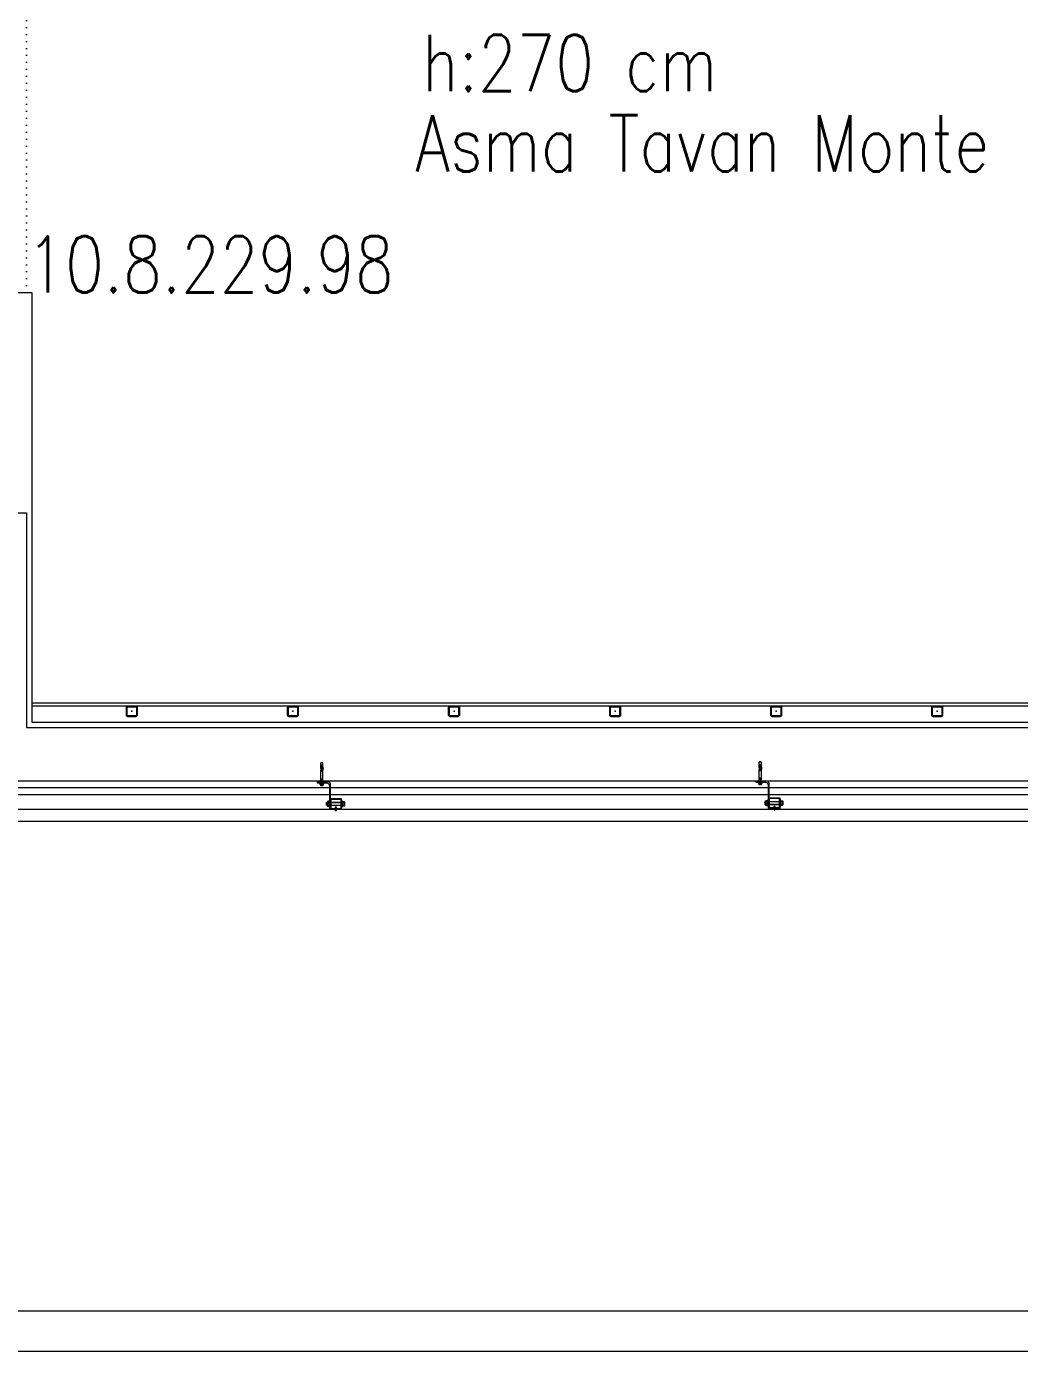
# Model space of a CAD drawing. Extents: x -1286 to 34975, y -230 to 6637.
# Drawn here: x 18480.8 to 18850.7, y 0 to 493.6 of the extents above; entities that cross this region are included whole.
import ezdxf

# ---------------------------------------------------------------- set-up
doc = ezdxf.new("R2010")
doc.units = 0
doc.header["$LTSCALE"] = 20
doc.linetypes.add('DOT2', pattern=[0.125, 0, -0.125])
doc.layers.get('0').update_dxf_attribs({"color": 9, "lineweight": 9})
for name, color, linetype, lineweight in [('00', 9, 'Continuous', 9), ('06D', 9, 'Continuous', 9), ('10', 9, 'Continuous', 9), ('10A', 9, 'Continuous', 9), ('11', 9, 'Continuous', 9), ('14', 9, 'Continuous', 9), ('20', 9, 'DOT2', 9), ('33', 9, 'BATTING', 9), ('40A', 9, 'Continuous', 9), ('E-YAZI', 7, 'Continuous', 30)]:
    doc.layers.add(name, color=color, linetype=linetype, lineweight=lineweight)
doc.styles.add('E-YAZI', font='txttw.shx')
doc.linetypes.add('BATTING', pattern='A,0.0001,-0.1,[134,ltypeshp.shx,S=0.1,R=0,X=-0.1,Y=0],-0.2,[134,ltypeshp.shx,S=0.1,R=180,X=0.1,Y=0],-0.1', length=0.4001)

# ---------------------------------------------------------------- blocks, each defined once
blk = doc.blocks.new('cxvxv')
for p, q in [((-21988.4, 8560.98, 0), (-21988.4, 8560.32, 0)), ((-21988.4, 8560.32, 0), (-21986.64, 8560.32, 0)), ((-21986.86, 8561.07, 0), (-21988.18, 8561.07, 0)), ((-21988.02, 8561.25, 0), (-21987.03, 8561.3, 0)), ((-21988.02, 8561.25, 0), (-21988, 8561.26, 0)), ((-21988, 8561.23, 0), (-21988.02, 8561.25, 0)), ((-21988.02, 8561.13, 0), (-21987.03, 8561.19, 0)), ((-21988.02, 8561.13, 0), (-21988, 8561.14, 0)), ((-21988, 8561.11, 0), (-21988.02, 8561.13, 0)), ((-21988.02, 8560.32, 0), (-21987.02, 8560.32, 0)), ((-21988.02, 8560.28, 0), (-21988.02, 8560.32, 0)), ((-21988.02, 8560.11, 0), (-21988.02, 8555.61, 0)), ((-21988, 8561.3, 0), (-21987.94, 8561.35, 0)), ((-21988, 8561.26, 0), (-21988, 8561.3, 0)), ((-21988, 8561.14, 0), (-21988, 8561.23, 0)), ((-21988, 8561.07, 0), (-21988, 8561.11, 0)), ((-21987.96, 8560.98, 0), (-21987.96, 8560.32, 0)), ((-21987.54, 8561.35, 0), (-21987.94, 8561.35, 0)), ((-21987.7, 8561.05, 0), (-21987.7, 8561.08, 0)), ((-21987.7, 8561.07, 0), (-21987.7, 8561.07, 0)), ((-21987.54, 8561.35, 0), (-21987.1, 8561.35, 0)), ((-21987.03, 8561.3, 0), (-21987.1, 8561.35, 0)), ((-21987.08, 8560.64, 0), (-21987.08, 8560.98, 0)), ((-21987.08, 8560.64, 0), (-21987.08, 8560.32, 0)), ((-21987.06, 8560.32, 0), (-21987.06, 8560.28, 0)), ((-21987.06, 8555.61, 0), (-21987.06, 8560.11, 0)), ((-21987.05, 8561.32, 0), (-21987.03, 8561.3, 0)), ((-21987.03, 8561.3, 0), (-21987.05, 8561.28, 0)), ((-21987.03, 8561.3, 0), (-21987.05, 8561.29, 0)), ((-21987.05, 8561.28, 0), (-21987.05, 8561.2, 0)), ((-21987.05, 8561.2, 0), (-21987.03, 8561.19, 0)), ((-21987.03, 8561.19, 0), (-21987.05, 8561.17, 0)), ((-21987.05, 8561.17, 0), (-21987.05, 8561.08, 0)), ((-21987.05, 8561.08, 0), (-21987.03, 8561.07, 0)), ((-21987.02, 8560.32, 0), (-21987.02, 8560.28, 0)), ((-21987.02, 8555.61, 0), (-21987.02, 8560.11, 0)), ((-21986.64, 8560.32, 0), (-21986.64, 8560.98, 0)), ((-21988.4, 8555.4, 0), (-21986.64, 8555.4, 0)), ((-21988.4, 8554.74, 0), (-21988.4, 8555.4, 0)), ((-21988.02, 8555.44, 0), (-21988.02, 8555.4, 0)), ((-21988.02, 8555.4, 0), (-21987.02, 8555.4, 0)), ((-21987.96, 8554.74, 0), (-21987.96, 8555.4, 0)), ((-21987.08, 8555.08, 0), (-21987.08, 8555.4, 0)), ((-21987.08, 8555.08, 0), (-21987.08, 8554.74, 0)), ((-21987.06, 8555.4, 0), (-21987.06, 8555.44, 0)), ((-21987.02, 8555.4, 0), (-21987.02, 8555.44, 0)), ((-21986.64, 8555.4, 0), (-21986.64, 8554.74, 0)), ((-21986.86, 8554.65, 0), (-21988.17, 8554.65, 0))]:
    blk.add_line(p, q)
at = {"elevation": 0}
for points in [[(-21986.3, 8560.11), (-21988.7, 8560.11), (-21988.7, 8560.28), (-21986.3, 8560.28)], [(-21986.3, 8555.61), (-21988.7, 8555.61), (-21988.7, 8555.44), (-21986.3, 8555.44)]]:
    blk.add_lwpolyline(points, close=True, dxfattribs=at)
for points in [[(-21987.98, 8560.28), (-21987.98, 8560.32)], [(-21987.98, 8560.11), (-21987.98, 8555.61)], [(-21987.98, 8555.44), (-21987.98, 8555.4)]]:
    blk.add_lwpolyline(points, dxfattribs=at)
for centre, radius, start, end in [((-21988.18, 8560.75, 0), 0.315, 45.8497, 134.1503), ((-21987.52, 8559.95, 0), 1.12, 66.8701, 113.1299), ((-21987.52, 8559.95, 0), 1.12, 66.8701, 113.1299), ((-21986.86, 8560.76, 0), 0.313, 45.449, 134.551), ((-21988.18, 8554.97, 0), 0.315, 225.8497, 314.1503), ((-21987.52, 8555.77, 0), 1.12, 246.8701, 293.1299), ((-21987.52, 8555.77, 0), 1.12, 246.8701, 293.1299), ((-21986.86, 8554.96, 0), 0.313, 225.449, 314.551)]:
    blk.add_arc(centre, radius, start, end)
blk = doc.blocks.new('VIDA')
for p, q in [((-18072, 6523.9), (-18071.9, 6524)), ((-18071.9, 6523.8), (-18072, 6523.9)), ((-18071.9, 6524), (-18070.1, 6524.7)), ((-18069.6, 6522.9), (-18071.9, 6523.8)), ((-18069.7, 6524.9), (-18070.6, 6523.2)), ((-18070.6, 6523.2), (-18070.1, 6524.7)), ((-18070.1, 6524.7), (-18069.9, 6525.1)), ((-18069.9, 6525.1), (-18070.1, 6524.1)), ((-18070.1, 6524.1), (-18070, 6524.3)), ((-18070, 6524.3), (-18069.8, 6525.1)), ((-18069.9, 6525.1), (-18069.8, 6525.1)), ((-18069.8, 6525.1), (-18069.7, 6524.9)), ((-18069.7, 6524.9), (-18069.3, 6525)), ((-18069.6, 6522.8), (-18069.1, 6525)), ((-18069.6, 6522.8), (-18069.6, 6522.9)), ((-18069.4, 6522.4), (-18069.6, 6522.8)), ((-18068.9, 6525.3), (-18069.4, 6522.4)), ((-18069.3, 6522.4), (-18069.4, 6522.4)), ((-18069.3, 6522.4), (-18068.9, 6525.3)), ((-18069.3, 6525), (-18069.1, 6525)), ((-18069.1, 6522.8), (-18069.3, 6522.4)), ((-18069.1, 6525), (-18068.9, 6525.3)), ((-18068.7, 6522.8), (-18069.1, 6522.8)), ((-18068.9, 6525.3), (-18068.9, 6525.3)), ((-18068.9, 6525.3), (-18068.7, 6525)), ((-18068.7, 6522.8), (-18068.2, 6525)), ((-18068.7, 6525), (-18068.2, 6525)), ((-18068.5, 6522.4), (-18068.7, 6522.8)), ((-18068, 6525.3), (-18068.5, 6522.4)), ((-18068.4, 6522.4), (-18068.5, 6522.4)), ((-18068.4, 6522.4), (-18067.9, 6525.3)), ((-18068.2, 6522.8), (-18068.4, 6522.4)), ((-18068.2, 6522.8), (-18068.4, 6522.4)), ((-18068.2, 6525), (-18068, 6525.3)), ((-18067.7, 6525), (-18068.2, 6522.8)), ((-18067.7, 6522.8), (-18068.2, 6522.8)), ((-18067.9, 6525.3), (-18068, 6525.3)), ((-18067.9, 6525.3), (-18067.7, 6525)), ((-18067.7, 6522.8), (-18067.2, 6525)), ((-18067.7, 6525), (-18067.2, 6525)), ((-18067.5, 6522.4), (-18067.7, 6522.8)), ((-18067, 6525.3), (-18067.5, 6522.4)), ((-18067.4, 6522.4), (-18067.5, 6522.4)), ((-18067.4, 6522.4), (-18066.9, 6525.3)), ((-18067.2, 6522.8), (-18067.4, 6522.4)), ((-18067.2, 6522.8), (-18067.4, 6522.4)), ((-18067.2, 6525), (-18067, 6525.3)), ((-18066.7, 6525), (-18067.2, 6522.8)), ((-18066.7, 6522.8), (-18067.2, 6522.8)), ((-18066.9, 6525.3), (-18067, 6525.3)), ((-18066.9, 6525.3), (-18066.7, 6525)), ((-18066.3, 6525), (-18066.7, 6525)), ((-18066.7, 6522.8), (-18066.3, 6525)), ((-18066.5, 6522.4), (-18066.7, 6522.8)), ((-18066.1, 6525.3), (-18066.5, 6522.4)), ((-18066.5, 6522.4), (-18066, 6525.3)), ((-18066.3, 6522.8), (-18066.5, 6522.4)), ((-18066.3, 6522.8), (-18066.5, 6522.4)), ((-18066.5, 6522.4), (-18066.5, 6522.4)), ((-18066.3, 6525), (-18066.1, 6525.3)), ((-18065.8, 6525), (-18066.3, 6522.8)), ((-18066.3, 6522.8), (-18065.8, 6522.8)), ((-18066, 6525.3), (-18066.1, 6525.3)), ((-18066, 6525.3), (-18065.8, 6525)), ((-18065.8, 6522.8), (-18065.3, 6525)), ((-18065.8, 6525), (-18065.3, 6525)), ((-18065.6, 6522.4), (-18065.8, 6522.8)), ((-18065.1, 6525.3), (-18065.6, 6522.4)), ((-18065.5, 6522.4), (-18065.6, 6522.4)), ((-18065.5, 6522.4), (-18065, 6525.3)), ((-18065.3, 6522.8), (-18065.5, 6522.4)), ((-18065.3, 6522.8), (-18065.5, 6522.4)), ((-18065.3, 6525), (-18065.1, 6525.3)), ((-18064.8, 6525), (-18065.3, 6522.8)), ((-18064.8, 6522.8), (-18065.3, 6522.8)), ((-18065.1, 6525.3), (-18065, 6525.3)), ((-18065, 6525.3), (-18064.8, 6525)), ((-18064.8, 6525), (-18064.3, 6525)), ((-18064.8, 6522.8), (-18064.3, 6525)), ((-18064.6, 6522.4), (-18064.8, 6522.8)), ((-18064.1, 6525.3), (-18064.6, 6522.4)), ((-18064.5, 6522.4), (-18064.6, 6522.4)), ((-18064.5, 6522.4), (-18064, 6525.3)), ((-18064.3, 6522.8), (-18064.5, 6522.4)), ((-18064.3, 6522.8), (-18064.5, 6522.4)), ((-18064.3, 6525), (-18064.1, 6525.3)), ((-18063.8, 6525), (-18064.3, 6522.8)), ((-18063.8, 6522.8), (-18064.3, 6522.8)), ((-18064, 6525.3), (-18064.1, 6525.3)), ((-18064, 6525.3), (-18063.8, 6525)), ((-18063.8, 6522.8), (-18062, 6525)), ((-18062, 6525), (-18063.8, 6525)), ((-18063.6, 6522.4), (-18063.8, 6522.8)), ((-18063.6, 6522.4), (-18061.7, 6525.3)), ((-18061.8, 6525.3), (-18063.6, 6522.4)), ((-18062, 6522.8), (-18063.6, 6522.4)), ((-18062, 6522.8), (-18063.6, 6522.4)), ((-18063.6, 6522.4), (-18063.6, 6522.4)), ((-18061.5, 6525), (-18063.4, 6522.8)), ((-18063.4, 6522.8), (-18061.5, 6522.8)), ((-18061.7, 6525.3), (-18063.2, 6525.3)), ((-18062.7, 6522.4), (-18061.5, 6522.8)), ((-18062.6, 6522.4), (-18062.1, 6525.3)), ((-18062.4, 6522.8), (-18062.6, 6522.4)), ((-18062.4, 6522.8), (-18062.6, 6522.4)), ((-18062.6, 6522.4), (-18061.3, 6522.4)), ((-18062.4, 6525), (-18062.2, 6525.3)), ((-18061.5, 6525), (-18062.4, 6525)), ((-18061.5, 6522.8), (-18062.4, 6525)), ((-18061.9, 6525), (-18062.4, 6522.8)), ((-18061.9, 6522.8), (-18062.4, 6522.8)), ((-18062.2, 6525.3), (-18062.1, 6525.3)), ((-18062.2, 6525.3), (-18061.3, 6522.4)), ((-18062.1, 6525.3), (-18061.9, 6525)), ((-18062, 6525), (-18061.8, 6525.3)), ((-18061.9, 6525), (-18061.4, 6525)), ((-18061.9, 6522.8), (-18061.4, 6525)), ((-18061.7, 6522.4), (-18061.9, 6522.8)), ((-18061.2, 6525.3), (-18061.7, 6522.4)), ((-18061.7, 6525.3), (-18061.5, 6525)), ((-18061.6, 6522.4), (-18061.7, 6522.4)), ((-18061.6, 6522.4), (-18061.2, 6525.3)), ((-18061.4, 6522.8), (-18061.6, 6522.4)), ((-18061.4, 6522.8), (-18061.6, 6522.4)), ((-18061.4, 6525), (-18061.2, 6525.3)), ((-18061, 6525), (-18061.4, 6522.8)), ((-18060.9, 6522.8), (-18061.4, 6522.8)), ((-18061.2, 6525.3), (-18061, 6525)), ((-18061.2, 6525.3), (-18061.2, 6525.3)), ((-18061, 6525), (-18060.5, 6525)), ((-18060.9, 6522.8), (-18060.5, 6525)), ((-18060.7, 6522.4), (-18060.9, 6522.8)), ((-18060.7, 6522.4), (-18060.2, 6525.3)), ((-18060.3, 6525.3), (-18060.7, 6522.4)), ((-18060.5, 6522.8), (-18060.7, 6522.4)), ((-18060.5, 6522.8), (-18060.7, 6522.4)), ((-18060.7, 6522.4), (-18060.7, 6522.4)), ((-18060.5, 6525), (-18060.3, 6525.3)), ((-18060, 6525), (-18060.5, 6522.8)), ((-18060.5, 6522.8), (-18060, 6522.8)), ((-18060.3, 6525.3), (-18060.2, 6525.3)), ((-18060.2, 6525.3), (-18060, 6525)), ((-18060, 6525), (-18059.5, 6525)), ((-18060, 6522.8), (-18059.5, 6525)), ((-18059.8, 6522.4), (-18060, 6522.8)), ((-18059.3, 6525.3), (-18059.8, 6522.4)), ((-18059.7, 6522.4), (-18059.8, 6522.4)), ((-18059.7, 6522.4), (-18059.2, 6525.3)), ((-18059.5, 6522.8), (-18059.7, 6522.4)), ((-18059.5, 6522.8), (-18059.7, 6522.4)), ((-18059.5, 6525), (-18059.3, 6525.3)), ((-18059.2, 6524), (-18059.5, 6522.8)), ((-18059.5, 6522.8), (-18059.2, 6522.8)), ((-18059.3, 6525.3), (-18059.2, 6525.3)), ((-18058.1, 6526.6), (-18059.2, 6526.6)), ((-18059.2, 6521.2), (-18059.2, 6526.6)), ((-18058.1, 6521.2), (-18059.2, 6521.2))]:
    blk.add_line(p, q)
for points in [[(-18068.7, 6525), (-18069.1, 6522.8)], [(-18057.2, 6524.3), (-18057.5, 6524), (-18057.5, 6523.8), (-18057.2, 6523.5)]]:
    blk.add_lwpolyline(points)
for centre, start, end in [((-18062.4, 6523.6), 7.5095, 35.2427), ((-18062.4, 6524.2), 324.7573, 352.4905)]:
    blk.add_arc(centre, 5.21, start, end)
blk = doc.blocks.new('çelik dübel')
at = {"ltscale": 7}
for p, q in [((-87.2, -2), (-85, 2)), ((-85, -6), (-85, 2)), ((-68, 2), (-85, 2)), ((-75, -6), (-75, 2)), ((-70, -6), (-70, 2)), ((-68, 3), (-58, 2)), ((-68, -7), (-68, 3)), ((-58, -6), (-58, 2)), ((-8.5, 2), (-58, 2)), ((-53, 1.5), (-58, 1.5)), ((-53, -6), (-53, 2)), ((-25, -6), (-25, 2)), ((-25, -6), (-23.9, 2)), ((-23, -6), (-21.9, 2)), ((-21, -6), (-19.9, 2)), ((-19, -6), (-17.9, 2)), ((-17, -6), (-15.9, 2)), ((-85, -6), (-87.2, -2)), ((-68, -6), (-85, -6)), ((-68, -7), (-58, -6)), ((-53, -5.5), (-58, -5.5)), ((-8.5, -6), (-58, -6))]:
    blk.add_line(p, q, dxfattribs=at)
for p, q in [((-15, -6), (-13.9, 2)), ((-13, -6), (-11.9, 2)), ((-11, -6), (-10, 1.1)), ((-10, -9), (-10, 5)), ((-9, 5), (-10, 5)), ((-10, 3), (-10, 5)), ((-9, -9), (-9, 5)), ((-8.5, 2), (-8.5, 3)), ((-8.5, -4), (-8.5, 0)), ((-5, 4), (-7.5, 4)), ((-5, 1), (-7.5, 1)), ((-4, 2), (-4, 3)), ((-1, 2), (-4, 2)), ((-4, -4), (-4, 0)), ((-3, -6), (-1.9, 2)), ((-1, -6), (0, 1.1)), ((0, -5), (0, 1)), ((-10, -7), (-10, -9.1)), ((-9, -9), (-10, -9)), ((-8.5, -6), (-8.5, -7)), ((-5, -5), (-7.5, -5)), ((-5, -8), (-7.5, -8)), ((-4, -6), (-4, -7)), ((-1, -6), (-4, -6))]:
    blk.add_line(p, q)
for points in [[(-68, 0.6), (-67.4, 0.4), (-67, 0.1), (-66.6, -0.3), (-66.2, -0.8), (-65.9, -1.3), (-65.7, -1.9), (-65.4, -2.3), (-65.2, -2.8), (-65, -3.1), (-64.8, -3.3), (-64.6, -3.5), (-64.4, -3.6), (-64.2, -3.5), (-63.9, -3.5), (-63.7, -3.3), (-63.5, -3.1), (-63.2, -2.9), (-62.9, -2.6), (-62.7, -2.3), (-62.4, -2), (-62.1, -1.7), (-61.9, -1.4), (-61.6, -1.1), (-61.4, -0.9), (-61.2, -0.7), (-61, -0.6), (-60.8, -0.5), (-60.6, -0.5), (-60.4, -0.5), (-60.3, -0.7), (-60.1, -0.9), (-59.9, -1.1), (-59.8, -1.5), (-59.6, -1.9), (-59.4, -2.3), (-59.2, -2.7), (-58.9, -3), (-58.7, -3.3), (-58.4, -3.5), (-58, -3.5)], [(-68, -0.5), (-68, -0.5), (-67.9, -0.5), (-67.9, -0.5), (-67.8, -0.5), (-67.8, -0.6), (-67.7, -0.6), (-67.7, -0.6), (-67.6, -0.7), (-67.6, -0.7), (-67.6, -0.8), (-67.5, -0.8), (-67.5, -0.8), (-67.5, -0.9), (-67.4, -0.9), (-67.4, -0.9), (-67.3, -1), (-67.3, -1), (-67.3, -1.1), (-67.2, -1.1), (-67.2, -1.2), (-67.2, -1.2), (-67.1, -1.3), (-67.1, -1.3), (-67.1, -1.4), (-67, -1.4), (-67, -1.5), (-67, -1.5), (-66.9, -1.6), (-66.9, -1.6), (-66.9, -1.7), (-66.9, -1.7), (-66.8, -1.8), (-66.8, -1.9), (-66.8, -1.9), (-66.7, -2), (-66.7, -2), (-66.7, -2.1), (-66.6, -2.2), (-66.6, -2.2), (-66.6, -2.3), (-66.6, -2.3), (-66.5, -2.4), (-66.5, -2.5), (-66.5, -2.5), (-66.4, -2.6), (-66.4, -2.7), (-66.4, -2.7), (-66.3, -2.8), (-66.3, -2.8), (-66.3, -2.9), (-66.3, -3), (-66.2, -3), (-66.2, -3.1), (-66.2, -3.1), (-66.1, -3.2), (-66.1, -3.2), (-66.1, -3.3), (-66, -3.4), (-66, -3.4), (-66, -3.5), (-65.9, -3.5), (-65.9, -3.6), (-65.9, -3.6), (-65.8, -3.7), (-65.8, -3.7), (-65.7, -3.8), (-65.7, -3.8), (-65.7, -3.9), (-65.6, -3.9), (-65.6, -4), (-65.5, -4), (-65.5, -4.1), (-65.4, -4.1), (-65.4, -4.1), (-65.3, -4.2), (-65.3, -4.2), (-65.2, -4.3), (-65.2, -4.3), (-65.1, -4.3), (-65, -4.4), (-65, -4.4), (-64.9, -4.4), (-64.9, -4.4), (-64.8, -4.5), (-64.7, -4.5), (-64.7, -4.5), (-64.6, -4.5), (-64.5, -4.5), (-64.5, -4.5), (-64.4, -4.5), (-64.3, -4.5), (-64.3, -4.5), (-64.2, -4.5), (-64.1, -4.5), (-64.1, -4.5), (-64, -4.5), (-64, -4.5), (-63.9, -4.5), (-63.8, -4.5), (-63.8, -4.5), (-63.7, -4.4), (-63.7, -4.4), (-63.6, -4.4), (-63.6, -4.4), (-63.5, -4.4), (-63.4, -4.3), (-63.4, -4.3), (-63.3, -4.3), (-63.3, -4.3), (-63.3, -4.2), (-63.2, -4.2), (-63.2, -4.2), (-63.1, -4.1), (-63.1, -4.1), (-63, -4.1), (-63, -4), (-62.9, -4), (-62.9, -4), (-62.9, -3.9), (-62.8, -3.9), (-62.8, -3.9), (-62.7, -3.8), (-62.7, -3.8), (-62.7, -3.8), (-62.6, -3.7), (-62.6, -3.7), (-62.5, -3.6), (-62.5, -3.6), (-62.5, -3.6), (-62.4, -3.5), (-62.4, -3.5), (-62.4, -3.5), (-62.3, -3.4), (-62.3, -3.4), (-62.2, -3.3), (-62.2, -3.3), (-62.2, -3.3), (-62.1, -3.2), (-62.1, -3.2), (-62.1, -3.1), (-62, -3.1), (-62, -3.1), (-62, -3), (-61.9, -3), (-61.9, -2.9), (-61.9, -2.9), (-61.8, -2.9), (-61.8, -2.8), (-61.7, -2.8), (-61.7, -2.7), (-61.7, -2.7), (-61.6, -2.6), (-61.6, -2.6), (-61.6, -2.6), (-61.5, -2.5), (-61.5, -2.5), (-61.5, -2.5), (-61.4, -2.4), (-61.4, -2.4), (-61.4, -2.3), (-61.3, -2.3), (-61.3, -2.3), (-61.3, -2.2), (-61.3, -2.2), (-61.2, -2.2), (-61.2, -2.1), (-61.2, -2.1), (-61.1, -2), (-61.1, -2), (-61.1, -2), (-61, -1.9), (-61, -1.9), (-61, -1.9), (-61, -1.9), (-60.9, -1.8), (-60.9, -1.8), (-60.9, -1.8), (-60.9, -1.8), (-60.9, -1.8), (-60.9, -1.7), (-60.8, -1.7), (-60.8, -1.7), (-60.8, -1.7), (-60.8, -1.7), (-60.8, -1.7), (-60.8, -1.8), (-60.7, -1.8), (-60.7, -1.8), (-60.7, -1.8), (-60.7, -1.9), (-60.7, -1.9), (-60.7, -1.9), (-60.6, -2), (-60.6, -2), (-60.6, -2.1), (-60.6, -2.1), (-60.6, -2.1), (-60.5, -2.2), (-60.5, -2.2), (-60.5, -2.3), (-60.5, -2.3), (-60.4, -2.4), (-60.4, -2.5), (-60.4, -2.5), (-60.4, -2.6), (-60.3, -2.6), (-60.3, -2.7), (-60.3, -2.7), (-60.3, -2.8), (-60.2, -2.8), (-60.2, -2.9), (-60.2, -3), (-60.1, -3), (-60.1, -3.1), (-60.1, -3.1), (-60, -3.2), (-60, -3.2), (-59.9, -3.3), (-59.9, -3.4), (-59.9, -3.4), (-59.8, -3.5), (-59.8, -3.5), (-59.7, -3.6), (-59.7, -3.6), (-59.6, -3.7), (-59.6, -3.8), (-59.5, -3.8), (-59.5, -3.9), (-59.4, -3.9), (-59.3, -4), (-59.3, -4), (-59.2, -4.1), (-59.1, -4.2), (-59, -4.2), (-58.9, -4.3), (-58.8, -4.3), (-58.6, -4.4), (-58.4, -4.4), (-58.2, -4.5), (-58, -4.5)]]:
    blk.add_lwpolyline(points)
for centre, start, end in [((-7.5, 3), 90, 180), ((-7.5, 2), 180, 270), ((-7.5, 0), 90, 180), ((-5, 3), 0, 90), ((-5, 2), 270, 0), ((-5, 0), 0, 90), ((-1, 1), 0, 90), ((-7.5, -4), 180, 270), ((-7.5, -6), 90, 180), ((-7.5, -7), 180, 270), ((-5, -4), 270, 0), ((-5, -6), 0, 90), ((-5, -7), 270, 0), ((-1, -5), 270, 0)]:
    blk.add_arc(centre, 1, start, end)
blk = doc.blocks.new('kjdol')
at = {"ltscale": 10, "elevation": -278.89}
blk.add_lwpolyline([(77394.12, 60089.89), (77403.28, 60089.89, 0.460237), (77404.18, 60090.79), (77404.18, 60094.89), (77403.78, 60094.89), (77403.78, 60091.29, -0.414214), (77402.78, 60090.29), (77394.12, 60090.29)], format="xyb", close=True, dxfattribs=at)
at = {"elevation": -249.79}
for points in [[(77397.97, 60089.9), (77397.97, 60085.9), (77393.97, 60085.9), (77393.97, 60089.9)], [(77397.77, 60089.7), (77397.77, 60086.1), (77394.17, 60086.1), (77394.17, 60089.7)]]:
    blk.add_lwpolyline(points, close=True, dxfattribs=at)
blk.add_blockref('cxvxv', (99383.5, 51530.11, -249.79))
at = {"extrusion": (0, 0, -1), "xscale": 0.1000000000058208, "yscale": 0.1000000000058208, "zscale": -0.0999999999999091}
blk.add_blockref('çelik dübel', (-77402.74, 60093.36, 459.25), dxfattribs=at)
at = {"xscale": 0.1000000000058208, "yscale": 0.1000000000058208, "zscale": 0.1000000000058208, "rotation": 180}
blk.add_blockref('VIDA', (75587.75, 60740.29, -249.79), dxfattribs=at)
blk = doc.blocks.new('Prf-40x40')
for points in [[(1.5, -2), (-1.5, -2, -0.414214), (-2, -1.5), (-2, 1.5, -0.414214), (-1.5, 2), (1.5, 2, -0.414214), (2, 1.5), (2, -1.5, -0.414214)], [(1.5, -1.7), (-1.5, -1.7, -0.414214), (-1.7, -1.5), (-1.7, 1.5, -0.414214), (-1.5, 1.7), (1.5, 1.7, -0.414214), (1.7, 1.5), (1.7, -1.5, -0.414214)]]:
    blk.add_lwpolyline(points, format="xyb", close=True)
blk.add_point((0, 0))

msp = doc.modelspace()

# ---------------------------------------------------------------- linework, layer by layer
at = {"layer": '00'}
for points in [[(18765.84, 212.5), (18460.84, 212.5), (18460.84, 227.5), (18460.84, 227.5), (18460.84, 312.5), (18480.84, 312.5), (18480.84, 232.5), (18765.84, 232.5)], [(18765.84, 232.5), (19300.84, 232.5), (19300.84, 212.5), (18765.84, 212.5), (18765.84, 212.5)]]:
    msp.add_lwpolyline(points, dxfattribs=at)
at = {"layer": '06D'}
for points in [[(18323.34, 307.5), (18455.84, 307.5), (18455.84, 207.5), (18765.84, 207.5)], [(18765.84, 207.5), (19302.51, 207.5)]]:
    msp.add_lwpolyline(points, dxfattribs=at)
at = {"layer": '10A'}
for points in [[(18761.14, 197.5), (18454.09, 197.5), (18454.09, 202), (18761.14, 202)], [(18761.14, 202), (19297.56, 202), (19297.56, 197.5), (18761.14, 197.5)]]:
    msp.add_lwpolyline(points, dxfattribs=at)
at = {"layer": '11', "elevation": -29.1}
msp.add_lwpolyline([(18482.84, 241.5), (18482.84, 240.5), (19302.81, 240.5), (19302.81, 241.5)], close=True, dxfattribs=at)
at = {"layer": '14'}
for points in [[(18321.34, 316.5), (18321.34, 334.5), (18398.84, 334.5), (18398.84, 394.5), (18482.84, 394.5), (18482.84, 234.5), (18767.84, 234.5)], [(18767.84, 234.5), (19302.84, 234.5), (19302.84, 212.5)]]:
    msp.add_lwpolyline(points, dxfattribs=at)
at = {"layer": '20'}
msp.add_lwpolyline([(18480.84, 394.5), (18480.84, 3110.5)], dxfattribs=at)
at = {"layer": '33', "ltscale": 0.2}
for points in [[(18765.84, 210), (18458.34, 210), (18458.34, 310), (18323.34, 310)], [(19302.51, 210), (18765.84, 210)]]:
    msp.add_lwpolyline(points, dxfattribs=at)
at = {"layer": '40A', "color": 4}
for points in [[(20985, 0), (13990, 0), (13990, 4205), (20985, 4205)], [(14070, 4190), (20445.06, 4190), (20445.06, 15), (14070, 15)]]:
    msp.add_lwpolyline(points, close=True, dxfattribs=at)

# ---------------------------------------------------------------- block references
at = {"layer": '10'}
for name, p, rotation in [('Prf-40x40', (18520.09, 238.5, -29.1), 180), ('Prf-40x40', (18580.09, 238.5, -29.1), 180), ('Prf-40x40', (18640.09, 238.5, -29.1), 180), ('Prf-40x40', (18700.09, 238.5, -29.1), 180), ('Prf-40x40', (18760.09, 238.5, -29.1), 180), ('Prf-40x40', (18820.09, 238.5, -29.1), 180), ('kjdol', (78684.01, -77191.97, 249.79), 90), ('kjdol', (78847.36, -77191.67, 249.79), 90)]:
    msp.add_blockref(name, p, dxfattribs=dict(at, rotation=rotation))

# ---------------------------------------------------------------- texts
at = {"layer": 'E-YAZI', "color": 30, "style": 'E-YAZI', "width": 0.8}
for s, p in [('h:270 cm', (18628.16, 469.54)), ('Asma Tavan Monte', (18625.63, 439.61))]:
    msp.add_text(s, height=21, dxfattribs=at).set_placement(p)
at = {"layer": 'E-YAZI', "color": 1, "style": 'E-YAZI', "width": 0.8}
msp.add_text('10.8.229.98', height=21, dxfattribs=at).set_placement((18480.84, 394.5))

doc.saveas('drawing.dxf')
